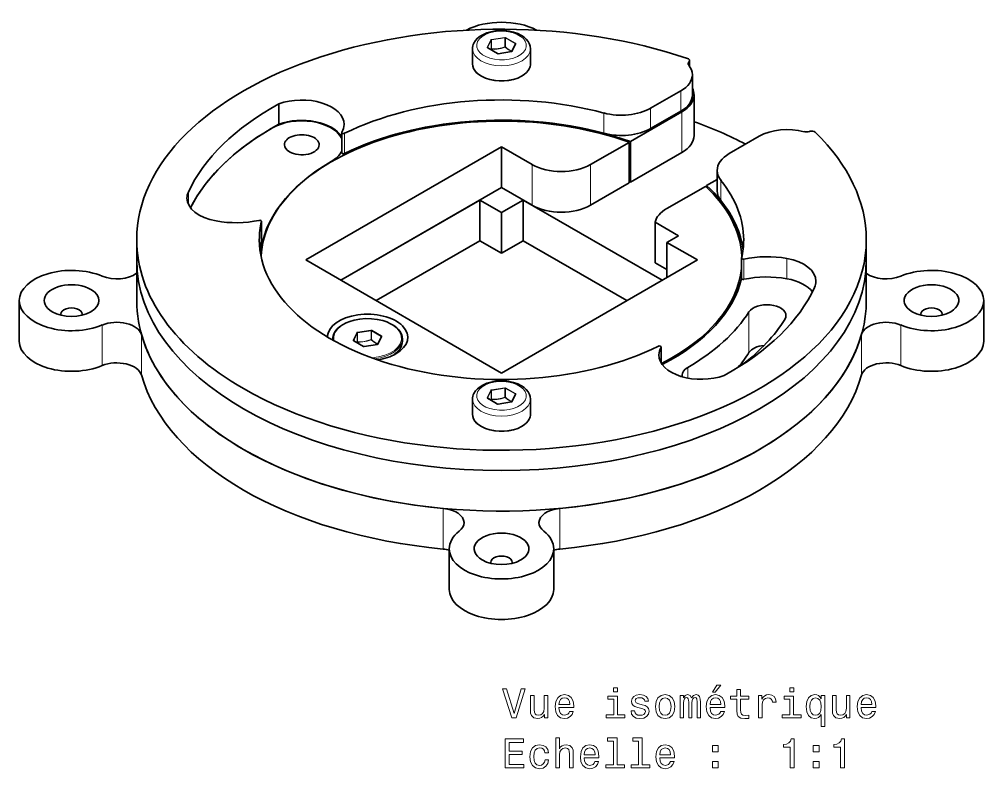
# Model space of a CAD drawing. Extents: x 303 to 980, y 15 to 674.
# Drawn here: x 706.4 to 822.7, y 584 to 674.5 of the extents above; entities that cross this region are included whole.
import ezdxf

# ---------------------------------------------------------------- set-up
doc = ezdxf.new("R2010")
doc.units = 0

msp = doc.modelspace()

# ---------------------------------------------------------------- linework, layer by layer
at = {"color": 7, "lineweight": 13, "ltscale": 0.025734}
for p, q in [((763.25, 671.98), (762.81, 671.05)), ((765.81, 670.59), (766.24, 671.52)), ((747.09, 636.66), (746.65, 635.73)), ((747.13, 636.61), (746.7, 635.68)), ((749.65, 635.26), (750.08, 636.2)), ((763.25, 629.71), (762.81, 628.78)), ((763.3, 629.67), (762.86, 628.73)), ((765.81, 628.32), (766.24, 629.25))]:
    msp.add_line(p, q, dxfattribs=at)
at = {"color": 7, "lineweight": 13, "ltscale": 0.025736}
msp.add_line((763.3, 671.94), (762.86, 671), dxfattribs=at)
at = {"color": 7, "lineweight": 13, "ltscale": 0.026366}
for p, q in [((763.3, 670.88), (763.3, 671.94)), ((763.33, 670.9), (763.33, 671.96)), ((764.95, 671.15), (764.95, 672.21)), ((765, 671.14), (765, 672.2)), ((747.17, 635.58), (747.17, 636.63)), ((748.79, 635.83), (748.79, 636.88)), ((748.84, 635.82), (748.84, 636.87)), ((763.3, 628.61), (763.3, 629.67)), ((765, 628.87), (765, 629.93))]:
    msp.add_line(p, q, dxfattribs=at)
at = {"color": 7, "lineweight": 13, "ltscale": 0.040912}
for p, q in [((764.94, 672.27), (763.32, 672.02)), ((764.95, 672.21), (763.33, 671.96)), ((764.12, 670.3), (765.74, 670.55)), ((747.96, 634.97), (749.58, 635.22)), ((764.94, 630.01), (763.32, 629.76)), ((764.95, 629.94), (763.33, 629.69)), ((764.12, 628.03), (765.74, 628.28))]:
    msp.add_line(p, q, dxfattribs=at)
at = {"color": 7, "lineweight": 13, "ltscale": 0.034178}
for p, q in [((766.18, 671.52), (765, 672.2)), ((766.22, 671.58), (765.03, 672.26)), ((762.84, 670.99), (764.02, 670.31)), ((750.05, 636.25), (748.87, 636.94)), ((766.18, 629.25), (765, 629.93)), ((766.22, 629.31), (765.03, 629.99)), ((762.84, 628.72), (764.02, 628.04))]:
    msp.add_line(p, q, dxfattribs=at)
at = {"color": 7, "lineweight": 35, "ltscale": 0.025734}
for p, q in [((765.76, 670.57), (766.2, 671.5)), ((749.6, 635.24), (750.04, 636.18)), ((765.76, 628.3), (766.2, 629.23))]:
    msp.add_line(p, q, dxfattribs=at)
at = {"color": 7, "lineweight": 13, "ltscale": 0.001213}
for p, q in [((766.18, 671.47), (766.18, 671.52)), ((766.18, 629.2), (766.18, 629.25))]:
    msp.add_line(p, q, dxfattribs=at)
at = {"color": 7, "lineweight": 35, "ltscale": 0.044907}
for p, q in [((761.03, 669.08), (761.03, 670.88)), ((768.03, 669.08), (768.03, 670.88)), ((761.03, 626.81), (761.03, 628.61)), ((768.03, 626.81), (768.03, 628.61))]:
    msp.add_line(p, q, dxfattribs=at)
at = {"color": 7, "lineweight": 35, "ltscale": 0.000189516}
for p, q in [((762.87, 671), (762.86, 671)), ((762.87, 628.73), (762.86, 628.73))]:
    msp.add_line(p, q, dxfattribs=at)
at = {"color": 7, "lineweight": 35, "ltscale": 0.034177}
msp.add_line((762.87, 671), (764.05, 670.31), dxfattribs=at)
at = {"color": 7, "lineweight": 13, "ltscale": 0.002935}
for p, q in [((763.3, 670.88), (763.26, 670.77)), ((747.13, 635.56), (747.1, 635.45)), ((763.3, 628.61), (763.26, 628.5))]:
    msp.add_line(p, q, dxfattribs=at)
at = {"color": 7, "lineweight": 13, "ltscale": 0.0026}
for p, q in [((763.33, 670.85), (763.29, 670.75)), ((763.33, 628.58), (763.29, 628.48))]:
    msp.add_line(p, q, dxfattribs=at)
at = {"color": 7, "lineweight": 35, "ltscale": 0.040912}
for p, q in [((764.11, 670.3), (765.73, 670.55)), ((747.95, 634.98), (749.57, 635.23)), ((764.11, 628.04), (765.73, 628.29))]:
    msp.add_line(p, q, dxfattribs=at)
at = {"color": 7, "lineweight": 13, "ltscale": 0.001324}
for p, q in [((764.95, 671.15), (764.97, 671.1)), ((748.79, 635.83), (748.81, 635.78))]:
    msp.add_line(p, q, dxfattribs=at)
at = {"color": 7, "lineweight": 13, "ltscale": 0.001085}
for p, q in [((765, 671.07), (764.97, 671.1)), ((748.84, 635.75), (748.81, 635.78)), ((765, 628.8), (764.97, 628.83))]:
    msp.add_line(p, q, dxfattribs=at)
at = {"color": 7, "lineweight": 13, "ltscale": 0.001073}
for p, q in [((765.03, 671.12), (765, 671.14)), ((748.87, 635.79), (748.84, 635.82)), ((765.03, 628.85), (765, 628.87))]:
    msp.add_line(p, q, dxfattribs=at)
at = {"color": 7, "lineweight": 13, "ltscale": 0.010741}
msp.add_line((787.14, 669.32), (787.14, 668.89), dxfattribs=at)
at = {"color": 7, "lineweight": 35, "ltscale": 0.017064}
msp.add_line((787.22, 669.47), (787.22, 668.78), dxfattribs=at)
at = {"color": 7, "lineweight": 35, "ltscale": 0.061237}
for p, q in [((787.55, 665.32), (787.55, 667.77)), ((745.27, 660.8), (745.27, 658.35)), ((790.54, 653.76), (790.54, 656.21)), ((720.53, 645.41), (720.53, 647.86))]:
    msp.add_line(p, q, dxfattribs=at)
at = {"color": 7, "lineweight": 35, "ltscale": 0.104426}
for p, q in [((786.14, 665.81), (782.52, 663.73)), ((795.62, 660.34), (792, 658.25))]:
    msp.add_line(p, q, dxfattribs=at)
at = {"color": 7, "lineweight": 13, "ltscale": 0.061237}
for p, q in [((786.14, 665.81), (786.14, 663.36)), ((776.88, 663.15), (776.88, 660.7)), ((798.96, 643.15), (798.96, 645.6))]:
    msp.add_line(p, q, dxfattribs=at)
at = {"color": 7, "lineweight": 35, "ltscale": 0.061238}
for p, q in [((737.68, 661.8), (737.68, 664.25)), ((735.57, 650.09), (735.57, 647.64)), ((808.53, 645.42), (808.53, 647.87)), ((793.49, 645.64), (793.49, 643.19))]:
    msp.add_line(p, q, dxfattribs=at)
at = {"color": 7, "lineweight": 35, "ltscale": 0.122475}
for p, q in [((787.75, 660.42), (787.75, 665.32)), ((779.93, 654.71), (779.93, 659.61)), ((780.07, 654.8), (780.07, 659.7)), ((764.53, 654.15), (764.53, 659.05)), ((761.91, 647.74), (761.91, 652.64)), ((767.15, 647.74), (767.15, 652.64)), ((764.53, 646.23), (764.53, 651.13)), ((783.05, 649.99), (783.05, 645.09)), ((720.53, 640.52), (720.53, 645.41)), ((808.53, 640.52), (808.53, 645.42)), ((706.37, 640.52), (706.37, 635.62)), ((822.69, 640.52), (822.69, 635.62)), ((758.23, 610.57), (758.23, 605.68)), ((770.83, 610.57), (770.83, 605.68))]:
    msp.add_line(p, q, dxfattribs=at)
at = {"color": 7, "lineweight": 35, "ltscale": 0.179331}
for p, q in [((780.07, 659.7), (786.28, 663.28)), ((786.28, 658.38), (780.07, 654.8))]:
    msp.add_line(p, q, dxfattribs=at)
at = {"color": 7, "lineweight": 13, "ltscale": 0.061238}
for p, q in [((782.52, 663.73), (782.52, 661.28)), ((745.6, 660.71), (745.6, 658.26)), ((791, 652.54), (791, 654.99)), ((735.57, 650.07), (735.57, 647.63)), ((793.76, 645.53), (793.76, 643.08))]:
    msp.add_line(p, q, dxfattribs=at)
at = {"color": 7, "lineweight": 35, "ltscale": 0.104427}
msp.add_line((786.14, 663.36), (782.52, 661.28), dxfattribs=at)
at = {"color": 7, "lineweight": 13, "ltscale": 0.122475}
for p, q in [((786.28, 658.38), (786.28, 663.28)), ((768.21, 652.03), (768.21, 656.93)), ((775.28, 652.03), (775.28, 656.93)), ((794.38, 634.24), (794.38, 639.14)), ((716.37, 632.67), (716.37, 637.57)), ((812.69, 637.57), (812.69, 632.67)), ((721.1, 631.55), (721.1, 636.45)), ((807.96, 636.45), (807.96, 631.55)), ((757.49, 610.54), (757.49, 615.44)), ((771.57, 610.54), (771.57, 615.44))]:
    msp.add_line(p, q, dxfattribs=at)
at = {"color": 7, "lineweight": 13, "ltscale": 0.001698}
msp.add_line((737.78, 661.77), (737.78, 661.83), dxfattribs=at)
at = {"color": 7, "lineweight": 13, "ltscale": 0.001675}
msp.add_line((737.88, 661.8), (737.88, 661.87), dxfattribs=at)
at = {"color": 7, "lineweight": 35, "ltscale": 0.134219}
for p, q in [((775.28, 656.93), (779.93, 659.61)), ((779.93, 654.71), (775.28, 652.03)), ((784.47, 651.62), (789.12, 654.3))]:
    msp.add_line(p, q, dxfattribs=at)
at = {"color": 7, "lineweight": 35}
for p, q in [((740.91, 645.42), (764.53, 659.05)), ((745.15, 642.97), (764.53, 654.15)), ((740.91, 645.42), (764.53, 631.78)), ((788.15, 645.42), (764.53, 631.78))]:
    msp.add_line(p, q, dxfattribs=at)
at = {"color": 7, "lineweight": 13, "ltscale": 0.00369}
msp.add_line((746.4, 658.64), (746.4, 658.49), dxfattribs=at)
at = {"color": 7, "lineweight": 35, "ltscale": 0.106144}
for p, q in [((768.21, 656.93), (764.53, 659.05)), ((768.21, 652.03), (764.53, 654.15))]:
    msp.add_line(p, q, dxfattribs=at)
at = {"color": 7, "lineweight": 13, "ltscale": 0.001021}
msp.add_line((743.98, 657.24), (743.98, 657.28), dxfattribs=at)
at = {"color": 7, "lineweight": 35, "ltscale": 0.005067}
msp.add_line((745.44, 658.03), (745.44, 658.23), dxfattribs=at)
at = {"color": 7, "lineweight": 35, "ltscale": 0.003809}
msp.add_line((745.59, 658.26), (745.59, 658.1), dxfattribs=at)
at = {"color": 7, "lineweight": 35, "ltscale": 0.036712}
msp.add_line((789.26, 654.39), (790.54, 655.12), dxfattribs=at)
at = {"color": 7, "lineweight": 35, "ltscale": 0.005473}
msp.add_line((789.26, 654.17), (789.26, 654.39), dxfattribs=at)
at = {"color": 7, "lineweight": 13, "ltscale": 0.036832}
msp.add_line((726.76, 652.15), (726.76, 653.62), dxfattribs=at)
at = {"color": 7, "lineweight": 35, "ltscale": 0.483775}
for p, q in [((745.15, 642.97), (761.91, 652.64)), ((783.9, 642.97), (767.15, 652.64))]:
    msp.add_line(p, q, dxfattribs=at)
at = {"color": 7, "lineweight": 35, "ltscale": 0.075525}
for p, q in [((764.53, 651.13), (761.91, 652.64)), ((764.53, 651.13), (767.15, 652.64)), ((764.53, 646.23), (761.91, 647.74)), ((764.53, 646.23), (767.15, 647.74))]:
    msp.add_line(p, q, dxfattribs=at)
at = {"color": 7, "lineweight": 35, "ltscale": 0.08165}
msp.add_line((785.88, 648.35), (783.05, 649.99), dxfattribs=at)
at = {"color": 7, "lineweight": 35, "ltscale": 0.040824}
msp.add_line((785.88, 648.35), (784.47, 647.54), dxfattribs=at)
at = {"color": 7, "lineweight": 35, "ltscale": 0.3613}
for p, q in [((749.4, 640.52), (761.91, 647.74)), ((779.66, 640.52), (767.15, 647.74))]:
    msp.add_line(p, q, dxfattribs=at)
at = {"color": 7, "lineweight": 35, "ltscale": 0.106145}
for p, q in [((784.47, 647.54), (784.47, 643.29)), ((788.15, 645.42), (784.47, 647.54))]:
    msp.add_line(p, q, dxfattribs=at)
at = {"color": 7, "lineweight": 35, "ltscale": 0.040825}
msp.add_line((784.47, 644.27), (783.05, 645.09), dxfattribs=at)
at = {"color": 7, "lineweight": 13, "ltscale": 0.026364}
for p, q in [((747.13, 635.56), (747.13, 636.61)), ((763.33, 628.63), (763.33, 629.69)), ((764.95, 628.88), (764.95, 629.94))]:
    msp.add_line(p, q, dxfattribs=at)
at = {"color": 7, "lineweight": 13, "ltscale": 0.040914}
for p, q in [((748.77, 636.95), (747.16, 636.7)), ((748.79, 636.88), (747.17, 636.63))]:
    msp.add_line(p, q, dxfattribs=at)
at = {"color": 7, "lineweight": 13, "ltscale": 0.034176}
for p, q in [((750.02, 636.19), (748.84, 636.87)), ((746.68, 635.67), (747.86, 634.99))]:
    msp.add_line(p, q, dxfattribs=at)
at = {"color": 7, "lineweight": 35, "ltscale": 0.002727}
msp.add_line((744.17, 635.77), (744.17, 635.88), dxfattribs=at)
at = {"color": 7, "lineweight": 35, "ltscale": 0.000191654}
msp.add_line((746.7, 635.67), (746.7, 635.68), dxfattribs=at)
at = {"color": 7, "lineweight": 35, "ltscale": 0.034176}
for p, q in [((746.7, 635.67), (747.89, 634.99)), ((762.87, 628.73), (764.05, 628.04))]:
    msp.add_line(p, q, dxfattribs=at)
at = {"color": 7, "lineweight": 13, "ltscale": 0.002601}
msp.add_line((747.17, 635.52), (747.13, 635.43), dxfattribs=at)
at = {"color": 7, "lineweight": 13, "ltscale": 0.001215}
msp.add_line((750.02, 636.14), (750.02, 636.19), dxfattribs=at)
at = {"color": 7, "lineweight": 35, "ltscale": 0.00732}
msp.add_line((752.57, 635.59), (752.57, 635.88), dxfattribs=at)
at = {"color": 7, "lineweight": 13, "ltscale": 0.04682}
msp.add_line((783.78, 634.89), (783.78, 633.02), dxfattribs=at)
at = {"color": 7, "lineweight": 35, "ltscale": 0.048184}
msp.add_line((783.79, 634.93), (783.79, 633), dxfattribs=at)
at = {"color": 7, "lineweight": 13, "ltscale": 0.032007}
msp.add_line((786.99, 631.17), (786.99, 632.45), dxfattribs=at)
at = {"color": 7, "lineweight": 13, "ltscale": 0.001325}
msp.add_line((764.95, 628.88), (764.97, 628.83), dxfattribs=at)
at = {"color": 7, "lineweight": 35}
for points in [[(768.03, 670.88), (767.99, 671.2), (767.92, 671.45), (767.75, 671.77), (767.51, 672.06), (767.25, 672.3), (766.93, 672.52), (766.48, 672.74), (765.99, 672.91), (765.46, 673.03), (764.91, 673.1), (764.34, 673.11), (763.79, 673.06), (763.25, 672.96), (762.74, 672.81), (762.28, 672.6), (761.94, 672.4), (761.65, 672.16), (761.39, 671.89), (761.2, 671.59)], [(761.03, 669.08), (761.06, 668.82), (761.15, 668.53), (761.31, 668.26), (761.53, 668.01), (761.81, 667.78), (762.13, 667.58), (762.59, 667.36), (763.11, 667.19), (763.67, 667.08), (764.25, 667.02), (764.84, 667.03), (765.42, 667.09), (765.98, 667.2), (766.49, 667.37), (766.95, 667.59), (767.27, 667.8), (767.54, 668.03), (767.76, 668.28), (767.88, 668.48)], [(752.57, 635.88), (752.53, 636.19), (752.45, 636.45), (752.33, 636.7), (752.14, 636.97), (751.89, 637.23), (751.55, 637.5), (751.14, 637.73), (750.69, 637.94), (750.2, 638.1), (749.54, 638.25), (748.84, 638.33), (748.13, 638.34), (747.43, 638.29), (746.76, 638.16), (746.25, 638.01), (745.78, 637.83), (745.35, 637.6), (744.98, 637.35), (744.67, 637.06), (744.44, 636.75), (744.34, 636.59)], [(752.39, 634.88), (752.21, 634.59), (751.94, 634.28), (751.59, 634), (751.54, 633.97)], [(768.03, 628.61), (767.99, 628.93), (767.92, 629.18), (767.75, 629.5), (767.51, 629.79), (767.25, 630.03), (766.93, 630.25), (766.48, 630.47), (765.99, 630.64), (765.46, 630.76), (764.91, 630.83), (764.34, 630.84), (763.79, 630.79), (763.25, 630.69), (762.74, 630.54), (762.28, 630.33), (761.94, 630.13), (761.65, 629.89), (761.39, 629.62), (761.2, 629.32)], [(761.03, 626.81), (761.06, 626.55), (761.15, 626.26), (761.31, 625.99), (761.53, 625.74), (761.81, 625.51), (762.13, 625.31), (762.59, 625.09), (763.11, 624.92), (763.67, 624.81), (764.25, 624.75), (764.84, 624.76), (765.42, 624.82), (765.98, 624.93), (766.49, 625.1), (766.95, 625.32), (767.27, 625.53), (767.54, 625.76), (767.76, 626.01), (767.88, 626.21)]]:
    msp.add_lwpolyline(points, dxfattribs=at)
at = {"color": 7, "lineweight": 13}
for points in [[(764.95, 671.15), (764.56, 671.02), (764.14, 670.92), (763.72, 670.89), (763.33, 670.9)], [(764.97, 671.1), (764.47, 670.94), (763.99, 670.85), (763.66, 670.83), (763.33, 670.85)], [(765, 671.07), (765.38, 670.77), (765.75, 670.56)], [(765.03, 671.12), (765.19, 670.98), (765.52, 670.74), (765.78, 670.6)], [(748.79, 635.83), (748.4, 635.69), (747.98, 635.6), (747.56, 635.56), (747.17, 635.58)], [(748.81, 635.78), (748.31, 635.61), (747.82, 635.53), (747.5, 635.51), (747.17, 635.52)], [(748.84, 635.75), (749.22, 635.45), (749.59, 635.23)], [(748.87, 635.79), (749.03, 635.65), (749.36, 635.41), (749.62, 635.27)], [(764.95, 628.88), (764.56, 628.75), (764.14, 628.65), (763.72, 628.62), (763.33, 628.63)], [(764.97, 628.83), (764.47, 628.67), (763.99, 628.58), (763.66, 628.56), (763.33, 628.58)], [(765, 628.8), (765.38, 628.5), (765.75, 628.29)], [(765.03, 628.85), (765.19, 628.71), (765.52, 628.47), (765.78, 628.33)]]:
    msp.add_lwpolyline(points, dxfattribs=at)
for points in [[(766.92, 593.69), (766.05, 590.71), (765.14, 593.69), (764.66, 593.69), (765.79, 590.18), (766.3, 590.18), (767.4, 593.69)], [(778.52, 593.8), (778.05, 593.8), (778.05, 593.3), (778.52, 593.3)], [(789.99, 593.26), (790.28, 593.26), (790.99, 594.12), (790.49, 594.12)], [(792.92, 592.42), (792.92, 591.06), (792.95, 590.63), (793.09, 590.32), (793.38, 590.15), (793.86, 590.09), (794.38, 590.11), (794.38, 590.49), (794, 590.46), (793.65, 590.5), (793.46, 590.63), (793.38, 590.84), (793.37, 591.14), (793.37, 592.42), (794.38, 592.42), (794.38, 592.8), (793.37, 592.8), (793.37, 593.59), (792.92, 593.59), (792.92, 592.8), (792.16, 592.8), (792.16, 592.42)], [(799.77, 593.8), (799.3, 593.8), (799.3, 593.3), (799.77, 593.3)], [(770.13, 592.89), (769.68, 592.89), (769.68, 591.33), (769.63, 590.96), (769.49, 590.7), (769.26, 590.54), (768.96, 590.49), (768.72, 590.53), (768.57, 590.65), (768.49, 590.86), (768.47, 591.15), (768.47, 592.89), (768.02, 592.89), (768.02, 591.11), (768.04, 590.75), (768.13, 590.45), (768.43, 590.18), (768.9, 590.09), (769.15, 590.12), (769.37, 590.21), (769.55, 590.37), (769.7, 590.6), (769.7, 590.18), (770.13, 590.18)], [(771.46, 591.41), (773.24, 591.41), (773.24, 591.61), (773.16, 592.19), (772.94, 592.63), (772.59, 592.89), (772.12, 592.99), (771.66, 592.88), (771.31, 592.6), (771.08, 592.14), (771, 591.54), (771.07, 590.92), (771.3, 590.46), (771.65, 590.18), (772.1, 590.09), (772.5, 590.15), (772.82, 590.32), (773.06, 590.6), (773.19, 590.96), (772.75, 590.96), (772.66, 590.76), (772.53, 590.61), (772.16, 590.48), (771.87, 590.54), (771.65, 590.72), (771.51, 591), (771.46, 591.39)], [(771.46, 591.78), (771.52, 592.13), (771.65, 592.39), (771.86, 592.54), (772.13, 592.6), (772.4, 592.54), (772.61, 592.39), (772.73, 592.13), (772.78, 591.78)], [(778.5, 590.55), (778.5, 592.8), (777.36, 592.8), (777.36, 592.42), (778.06, 592.42), (778.06, 590.55), (777.15, 590.55), (777.15, 590.18), (779.42, 590.18), (779.42, 590.55)], [(781.51, 591.76), (781.08, 591.86), (780.76, 591.98), (780.66, 592.21), (780.69, 592.38), (780.79, 592.5), (780.96, 592.58), (781.21, 592.61), (781.45, 592.58), (781.64, 592.49), (781.76, 592.35), (781.81, 592.17), (782.24, 592.17), (782.24, 592.18), (782.16, 592.51), (781.96, 592.76), (781.64, 592.92), (781.21, 592.99), (780.78, 592.92), (780.47, 592.76), (780.27, 592.51), (780.21, 592.2), (780.26, 591.9), (780.4, 591.68), (780.63, 591.53), (780.97, 591.43), (781.46, 591.31), (781.77, 591.18), (781.85, 591.08), (781.88, 590.93), (781.83, 590.74), (781.71, 590.6), (781.51, 590.51), (781.25, 590.48), (780.97, 590.51), (780.77, 590.62), (780.64, 590.79), (780.58, 591.02), (780.15, 591.02), (780.22, 590.62), (780.43, 590.33), (780.76, 590.15), (781.21, 590.09), (781.69, 590.15), (782.03, 590.33), (782.25, 590.61), (782.32, 590.98), (782.27, 591.3), (782.11, 591.51), (781.85, 591.65)], [(783.09, 591.53), (783.17, 590.92), (783.4, 590.46), (783.77, 590.18), (784.26, 590.09), (784.75, 590.18), (785.12, 590.46), (785.35, 590.91), (785.44, 591.53), (785.35, 592.15), (785.12, 592.61), (784.75, 592.88), (784.26, 592.99), (783.77, 592.88), (783.4, 592.6), (783.17, 592.15)], [(783.54, 591.54), (783.59, 591.99), (783.73, 592.32), (783.96, 592.52), (784.26, 592.59), (784.57, 592.52), (784.79, 592.32), (784.93, 591.99), (784.98, 591.54), (784.93, 591.08), (784.79, 590.75), (784.57, 590.54), (784.26, 590.48), (783.96, 590.54), (783.73, 590.75), (783.59, 591.08)], [(786.08, 590.18), (786.49, 590.18), (786.49, 591.99), (786.51, 592.26), (786.59, 592.46), (786.7, 592.58), (786.86, 592.62), (786.98, 592.58), (787.06, 592.48), (787.1, 592.31), (787.11, 592.08), (787.11, 590.18), (787.5, 590.18), (787.5, 591.99), (787.52, 592.26), (787.6, 592.46), (787.72, 592.58), (787.87, 592.62), (787.99, 592.58), (788.07, 592.48), (788.12, 592.08), (788.12, 590.18), (788.53, 590.18), (788.53, 592.05), (788.5, 592.44), (788.42, 592.74), (788.26, 592.92), (788, 592.99), (787.69, 592.88), (787.46, 592.59), (787.27, 592.88), (786.96, 592.99), (786.67, 592.88), (786.47, 592.6), (786.47, 592.89), (786.08, 592.89)], [(789.68, 591.41), (791.45, 591.41), (791.46, 591.61), (791.38, 592.19), (791.16, 592.63), (790.8, 592.89), (790.34, 592.99), (789.88, 592.88), (789.52, 592.6), (789.3, 592.14), (789.22, 591.54), (789.29, 590.92), (789.52, 590.46), (789.87, 590.18), (790.32, 590.09), (790.71, 590.15), (791.04, 590.32), (791.27, 590.6), (791.41, 590.96), (790.97, 590.96), (790.88, 590.76), (790.75, 590.61), (790.38, 590.48), (790.09, 590.54), (789.87, 590.72), (789.73, 591), (789.68, 591.39)], [(789.68, 591.78), (789.73, 592.13), (789.87, 592.39), (790.08, 592.54), (790.35, 592.6), (790.62, 592.54), (790.82, 592.39), (790.95, 592.13), (791, 591.78)], [(795.53, 590.18), (795.97, 590.18), (795.97, 591.73), (796.02, 592.1), (796.15, 592.37), (796.38, 592.53), (796.67, 592.59), (796.9, 592.55), (797.06, 592.45), (797.16, 592.28), (797.2, 592.05), (797.65, 592.05), (797.59, 592.46), (797.42, 592.75), (797.14, 592.92), (796.77, 592.99), (796.51, 592.95), (796.29, 592.84), (796.09, 592.67), (795.93, 592.44), (795.93, 592.89), (795.53, 592.89)], [(799.76, 590.55), (799.76, 592.8), (798.62, 592.8), (798.62, 592.42), (799.31, 592.42), (799.31, 590.55), (798.4, 590.55), (798.4, 590.18), (800.67, 590.18), (800.67, 590.55)], [(803.1, 592.47), (802.94, 592.7), (802.77, 592.86), (802.56, 592.95), (802.32, 592.99), (801.89, 592.88), (801.56, 592.6), (801.34, 592.15), (801.27, 591.54), (801.34, 590.92), (801.56, 590.47), (801.89, 590.18), (802.32, 590.09), (802.56, 590.12), (802.76, 590.2), (802.94, 590.36), (803.1, 590.6), (803.1, 589.13), (803.54, 589.13), (803.54, 592.89), (803.1, 592.89)], [(801.72, 591.54), (801.77, 591.99), (801.91, 592.31), (802.12, 592.52), (802.4, 592.59), (802.69, 592.52), (802.91, 592.32), (803.04, 591.99), (803.09, 591.54), (803.04, 591.08), (802.91, 590.75), (802.69, 590.55), (802.4, 590.48), (802.12, 590.55), (801.91, 590.75), (801.77, 591.08)], [(806.56, 592.89), (806.12, 592.89), (806.12, 591.33), (806.06, 590.96), (805.92, 590.7), (805.69, 590.54), (805.39, 590.49), (805.16, 590.53), (805.01, 590.65), (804.92, 590.86), (804.9, 591.15), (804.9, 592.89), (804.46, 592.89), (804.46, 591.11), (804.47, 590.75), (804.57, 590.45), (804.86, 590.18), (805.33, 590.09), (805.58, 590.12), (805.8, 590.21), (805.98, 590.37), (806.14, 590.6), (806.14, 590.18), (806.56, 590.18)], [(807.9, 591.41), (809.67, 591.41), (809.68, 591.61), (809.6, 592.19), (809.37, 592.63), (809.02, 592.89), (808.55, 592.99), (808.09, 592.88), (807.74, 592.6), (807.51, 592.14), (807.43, 591.54), (807.51, 590.92), (807.73, 590.46), (808.08, 590.18), (808.54, 590.09), (808.93, 590.15), (809.25, 590.32), (809.49, 590.6), (809.63, 590.96), (809.19, 590.96), (809.1, 590.76), (808.96, 590.61), (808.59, 590.48), (808.3, 590.54), (808.09, 590.72), (807.95, 591), (807.9, 591.39)], [(807.9, 591.78), (807.95, 592.13), (808.09, 592.39), (808.29, 592.54), (808.57, 592.6), (808.83, 592.54), (809.04, 592.39), (809.17, 592.13), (809.21, 591.78)], [(764.99, 584.13), (767.21, 584.13), (767.21, 584.56), (765.45, 584.56), (765.45, 585.74), (767.02, 585.74), (767.02, 586.16), (765.45, 586.16), (765.45, 587.21), (767.17, 587.21), (767.17, 587.63), (764.99, 587.63)], [(771.07, 584.13), (771.52, 584.13), (771.52, 585.7), (771.56, 586.06), (771.71, 586.32), (771.94, 586.48), (772.24, 586.54), (772.48, 586.49), (772.63, 586.35), (772.71, 586.13), (772.73, 585.82), (772.73, 584.13), (773.18, 584.13), (773.18, 585.91), (773.16, 586.27), (773.07, 586.57), (772.77, 586.84), (772.31, 586.94), (772.05, 586.9), (771.84, 586.81), (771.65, 586.66), (771.52, 586.45), (771.52, 587.76), (771.07, 587.76)], [(778.03, 587.38), (778.03, 584.51), (777.12, 584.51), (777.12, 584.13), (779.38, 584.13), (779.38, 584.51), (778.47, 584.51), (778.47, 587.76), (777.33, 587.76), (777.33, 587.38)], [(781.07, 587.38), (781.07, 584.51), (780.15, 584.51), (780.15, 584.13), (782.42, 584.13), (782.42, 584.51), (781.51, 584.51), (781.51, 587.76), (780.37, 587.76), (780.37, 587.38)], [(799.35, 584.13), (799.81, 584.13), (799.81, 587.66), (799.47, 587.66), (799.38, 587.35), (799.2, 587.15), (798.92, 587.02), (798.54, 586.98), (798.54, 586.63), (799.35, 586.63)], [(805.42, 584.13), (805.88, 584.13), (805.88, 587.66), (805.54, 587.66), (805.45, 587.35), (805.27, 587.15), (804.99, 587.02), (804.61, 586.98), (804.61, 586.63), (805.42, 586.63)], [(769.76, 585.95), (770.2, 585.95), (770.11, 586.35), (769.89, 586.67), (769.56, 586.86), (769.12, 586.94), (768.63, 586.84), (768.27, 586.56), (768.03, 586.1), (767.95, 585.48), (768.03, 584.87), (768.26, 584.42), (768.61, 584.13), (769.1, 584.04), (769.54, 584.11), (769.87, 584.33), (770.11, 584.66), (770.21, 585.1), (769.78, 585.1), (769.71, 584.82), (769.57, 584.61), (769.37, 584.48), (769.12, 584.44), (768.81, 584.5), (768.59, 584.7), (768.45, 585.03), (768.41, 585.5), (768.45, 585.95), (768.59, 586.28), (768.82, 586.48), (769.12, 586.55), (769.38, 586.5), (769.58, 586.39), (769.71, 586.2)], [(774.5, 585.36), (776.27, 585.36), (776.28, 585.57), (776.2, 586.15), (775.98, 586.58), (775.62, 586.84), (775.15, 586.94), (774.7, 586.84), (774.34, 586.56), (774.12, 586.1), (774.04, 585.49), (774.11, 584.87), (774.34, 584.42), (774.69, 584.13), (775.14, 584.04), (775.53, 584.1), (775.86, 584.28), (776.09, 584.55), (776.23, 584.91), (775.79, 584.91), (775.7, 584.71), (775.57, 584.56), (775.2, 584.44), (774.91, 584.49), (774.69, 584.67), (774.55, 584.96), (774.5, 585.35)], [(774.5, 585.73), (774.55, 586.08), (774.69, 586.34), (774.9, 586.49), (775.17, 586.55), (775.44, 586.49), (775.64, 586.34), (775.77, 586.08), (775.82, 585.73)], [(783.61, 585.36), (785.38, 585.36), (785.39, 585.57), (785.31, 586.15), (785.09, 586.58), (784.73, 586.84), (784.26, 586.94), (783.8, 586.84), (783.45, 586.56), (783.22, 586.1), (783.14, 585.49), (783.22, 584.87), (783.45, 584.42), (783.79, 584.13), (784.25, 584.04), (784.64, 584.1), (784.96, 584.28), (785.2, 584.55), (785.34, 584.91), (784.9, 584.91), (784.81, 584.71), (784.68, 584.56), (784.3, 584.44), (784.02, 584.49), (783.8, 584.67), (783.66, 584.96), (783.61, 585.35)], [(783.61, 585.73), (783.66, 586.08), (783.8, 586.34), (784.01, 586.49), (784.28, 586.55), (784.55, 586.49), (784.75, 586.34), (784.88, 586.08), (784.92, 585.73)], [(789.99, 586.09), (790.68, 586.09), (790.68, 586.84), (789.99, 586.84)], [(802.13, 586.09), (802.83, 586.09), (802.83, 586.84), (802.13, 586.84)], [(789.99, 584.13), (790.68, 584.13), (790.68, 584.89), (789.99, 584.89)], [(802.13, 584.13), (802.83, 584.13), (802.83, 584.89), (802.13, 584.89)]]:
    msp.add_lwpolyline(points, close=True, dxfattribs=at)
at = {"color": 7, "lineweight": 35}
for centre, radius, start, end in [((762.6, 670.87), 1.57, 152.575, 179.6882), ((764.1, 670.41), 0.106, 244.7011, 280.1215), ((765.73, 670.62), 0.0644, 275.0056, 307.6149), ((766.72, 669.09), 1.31, 332.4091, 359.5703), ((745.73, 635.87), 1.56, 152.4009, 179.5643), ((749.56, 635.3), 0.0644, 275.0056, 307.6149), ((751.01, 635.6), 1.56, 332.3907, 359.5807), ((747.93, 635.09), 0.106, 244.7011, 280.1215), ((762.6, 628.6), 1.57, 152.575, 179.6882), ((765.73, 628.35), 0.0644, 275.0056, 307.6149), ((764.1, 628.14), 0.106, 244.7011, 280.1215), ((766.72, 626.82), 1.31, 332.4091, 359.5703)]:
    msp.add_arc(centre, radius, start, end, dxfattribs=at)
at = {"color": 7, "lineweight": 13}
for centre in [(763.34, 670.89), (747.18, 635.57), (763.34, 628.63)]:
    msp.add_arc(centre, 0.0484, 196.6983, 251.7895, dxfattribs=at)
at = {"color": 7, "lineweight": 35}
for centre, major_axis, start_param, end_param in [((764.53, 647.86), (44, 0), 1.035512, 3.14163), ((764.53, 670.46), (6.3, 0), 0.833288, 2.308305), ((786.72, 669.47), (0.5, 0), 0, 1.035512), ((787.74, 669.1), (0.7, 0), 2.592515, 3.141593), ((787.74, 669.1), (0.7, 0), 3.141593, 3.574312), ((782.75, 667.77), (4.8, 0), 0, 0.432719), ((786.72, 669.47), (0.5, 0), 5.734108, 6.283185), ((782.75, 667.77), (4.8, 0), 5.497787, 6.283186), ((764.53, 647.86), (29.21, 0), 1.134418, 2.275828), ((782.75, 665.32), (5, 0), 6.283185, 6.566983), ((764.53, 647.86), (39.06, 0), 2.328643, 2.883566), ((740.44, 661.77), (5.1, 0), 6.283185, 8.426778), ((782.75, 665.32), (4.8, 0), 5.497787, 6.283186), ((782.75, 665.32), (5, 0), 5.497787, 6.283185), ((764.53, 645.42), (29.21, 0), 1.134418, 2.275828), ((764.53, 645.42), (29.21, 0), 1.009781, 2.240349), ((778.99, 665.77), (5, 0), 4.27601, 5.497787), ((764.53, 645.42), (29.01, 0), 1.011355, 3.115777), ((740.44, 659.32), (5, 0), 0.265473, 2.356194), ((740.44, 659.32), (5.1, 0), 0.329988, 2.143592), ((764.53, 640.52), (44, 0), 0.837695, 1.014893), ((764.53, 645.42), (39.06, 0), 2.328643, 2.858484), ((764.53, 645.42), (39.06, 0), 2.356194, 2.858484), ((745.47, 660.8), (0.2, 0), 2.817952, 3.142886), ((745.47, 660.8), (0.2, 0), 3.142886, 5.41742), ((740.44, 661.77), (5.1, 0), 5.959545, 6.283185), ((778.99, 663.32), (5, 0), 4.27601, 5.497787), ((799.01, 658.38), (4.8, 0), 1.138077, 2.356194), ((801.32, 661.27), (0.7, 0), 4.27967, 5.261467), ((801.94, 660.68), (0.5, 0), 0.535284, 2.119874), ((764.53, 647.86), (44, 0), 0.000034, 0.535284), ((740.44, 659.32), (2.1, 0), 6.283185, 9.424778), ((782.75, 660.42), (5, 0), 5.497787, 6.283185), ((740.44, 659.32), (2.1, 0), 3.141593, 3.926991), ((740.44, 659.32), (2.1, 0), 3.926991, 6.283185), ((740.44, 659.32), (5, 0), 5.497787, 6.017712), ((764.53, 645.42), (29.06, 0), 2.356194, 3.10404), ((745.47, 658.35), (0.2, 0), 3.142886, 5.41742), ((795.54, 656.21), (5, 0), 2.356194, 3.141593), ((771.74, 658.97), (5, 0), 3.926991, 5.497787), ((795.54, 656.21), (5, 0), 3.141593, 3.577971), ((764.53, 647.86), (29.21, 0), 6.283092, 6.719564), ((764.53, 640.52), (29.21, 0), 1.009781, 1.015636), ((764.53, 645.42), (29.01, 0), 0.025817, 0.559442), ((764.53, 645.42), (29.21, 0), 0.07268, 0.561015), ((795.54, 653.76), (5, 0), 3.141593, 3.577971), ((731.59, 652.88), (5, 0), 2.883566, 3.14167), ((731.59, 652.88), (5, 0), 3.14167, 4.408843), ((771.74, 654.07), (5, 0), 3.926991, 5.497787), ((788, 649.58), (5, 0), 2.356194, 2.999696), ((764.53, 645.42), (29.21, 0), 0.07268, 0.436379), ((732.52, 654.59), (8.1, 0), 4.408843, 5.062822), ((735.37, 650.09), (0.2, 0), 6.283168, 8.204415), ((764.53, 647.86), (29.21, 0), 3.010162, 3.141546), ((735.37, 650.09), (0.2, 0), 6.151755, 6.283168), ((764.53, 647.86), (44, 0), 3.14163, 3.926991), ((764.53, 647.86), (44, 0), 3.926991, 6.283219), ((764.53, 647.86), (29.21, 0), 3.141546, 5.41742), ((764.53, 645.42), (29.21, 0), 3.010162, 3.068913), ((735.37, 647.64), (0.2, 0), 6.151755, 6.283168), ((764.53, 647.86), (29.21, 0), 6.151755, 6.283092), ((793.69, 645.64), (0.2, 0), 3.010162, 3.141575), ((793.69, 645.64), (0.2, 0), 3.141575, 5.062822), ((796.54, 641.14), (8.1, 0), 1.26725, 1.92123), ((797.46, 642.85), (5, 0), 0.000077, 1.26725), ((764.53, 645.42), (44, 0), 3.141632, 6.283219), ((764.53, 645.42), (44, 0), 3.14163, 6.283186), ((712.67, 640.52), (6.3, 0), 0.942442, 3.141593), ((718.13, 644.86), (3, 0), 4.084035, 5.636306), ((764.53, 645.42), (29.01, 0), 5.44092, 6.222381), ((796.54, 638.69), (8.1, 0), 1.26725, 1.92123), ((810.92, 644.86), (3, 0), 3.788472, 5.340743), ((816.39, 640.52), (6.3, 0), 6.283185, 8.482336), ((712.67, 640.52), (3.3, 0), 0.785398, 3.926991), ((764.53, 645.42), (29.21, 0), 5.438453, 6.151305), ((764.53, 647.86), (39.06, 0), 5.470235, 6.025159), ((793.69, 643.19), (0.2, 0), 3.141575, 5.062822), ((797.46, 640.4), (5, 0), 0.41647, 1.26725), ((797.46, 642.85), (5, 0), 6.025159, 6.283263), ((816.39, 640.52), (3.3, 0), 5.497787, 10.210176), ((712.67, 640.52), (3.3, 0), 5.497787, 7.068583), ((712.67, 640.52), (6.3, 0), 3.141593, 5.340743), ((764.53, 640.52), (44, 0), 3.141632, 3.926991), ((764.53, 640.52), (44, 0), 3.926991, 6.283184), ((796.54, 638.69), (2.3, 0), 6.283064, 9.075712), ((816.39, 640.52), (6.3, 0), 4.084035, 6.283185), ((712.67, 640.52), (3.3, 0), 3.926991, 5.497787), ((712.67, 638.88), (1.3, 0), 0, 3.141593), ((712.67, 638.88), (1.3, 0), 3.141593, 3.304915), ((712.67, 638.88), (1.3, 0), 6.119864, 6.283185), ((748.37, 636.08), (4.85, 0), 5.497787, 9.402454), ((764.53, 645.42), (31.76, 0), 5.497787, 5.934119), ((796.54, 638.69), (2.3, 0), 5.934119, 6.283064), ((816.39, 640.52), (3.3, 0), 3.926991, 5.497787), ((816.39, 638.88), (1.3, 0), 0, 3.141593), ((816.39, 638.88), (1.3, 0), 3.141593, 3.304915), ((816.39, 638.88), (1.3, 0), 6.119864, 6.283185), ((718.13, 636.17), (3, 0), 0.16077, 2.19915), ((764.53, 645.42), (36.36, 0), 5.637578, 5.934119), ((810.92, 636.17), (3, 0), 0.942442, 2.980823), ((764.53, 640.52), (44, 0), 3.302362, 4.551619), ((764.53, 640.52), (44, 0), 4.873159, 6.122416), ((712.67, 635.62), (-6.3, 0), 6.283185, 8.482336), ((816.39, 635.62), (-6.3, 0), 0.942442, 3.141593), ((748.37, 636.08), (4.85, 0), 4.965732, 5.497787), ((783.59, 634.93), (0.2, 0), 0.001293, 2.275828), ((788.61, 633.96), (5.1, 0), 2.817952, 3.141593), ((788.61, 633.96), (5.1, 0), 3.141593, 5.285185), ((783.59, 634.93), (0.2, 0), 5.959545, 6.284479), ((764.53, 640.52), (-31.76, 0), 2.687006, 2.792527), ((796.54, 633.79), (-2.3, 0), 4.8581, 5.934119), ((718.13, 631.27), (3, 0), 0.16077, 2.19915), ((810.92, 631.27), (3, 0), 0.942442, 2.980823), ((788.61, 631.51), (2.3, 0), 2.356194, 3.141593), ((764.53, 635.62), (44, 0), 3.302362, 4.551619), ((764.53, 635.62), (44, 0), 4.873159, 6.122416), ((788.61, 631.51), (2.3, 0), 3.141593, 3.28142), ((757.01, 613.73), (3, 0), 0.000047, 1.410027), ((772.05, 613.73), (3, 0), 1.731566, 3.141546), ((757.01, 613.73), (3, 0), 5.654831, 6.283232), ((772.05, 613.73), (3, 0), 3.141546, 3.769947), ((764.53, 610.57), (6.3, 0), 2.513239, 3.141592), ((764.53, 610.57), (3.3, 0), 5.497787, 10.210176), ((764.53, 610.57), (6.3, 0), 0, 0.628354), ((757.01, 608.83), (3, 0), 1.15047, 1.410027), ((764.53, 610.57), (6.3, 0), 3.141592, 6.283186), ((764.53, 608.94), (1.3, 0), 0, 3.141593), ((772.05, 608.83), (3, 0), 1.731566, 1.991126), ((764.53, 610.57), (3.3, 0), 3.926991, 5.497787), ((764.53, 608.94), (1.3, 0), 3.141593, 3.304915), ((764.53, 608.94), (1.3, 0), 6.119864, 6.283185), ((764.53, 605.68), (-6.3, 0), 6.283185, 9.424778)]:
    msp.add_ellipse(centre, major_axis=major_axis, ratio=0.57735, start_param=start_param, end_param=end_param, dxfattribs=at)
at = {"color": 7, "lineweight": 13}
for centre, major_axis, ratio, start_param, end_param in [((764.53, 671.29), (3, 0), 0.57735, 5.997787, 12.280972), ((763.34, 671.97), (0.1, 0), 0.57735, 1.832596, 2.879793), ((763.25, 671.94), (-0.0453, 0.0211), 0.788675, 3.492472, 5.063268), ((763.34, 671.93), (0.05, 0), 0.57735, 1.832596, 2.879793), ((763.32, 671.98), (-0.0076, 0.0494), 0.211325, 4.080475, 5.651271), ((764.96, 672.22), (0.1, 0), 0.57735, 0.785398, 1.832596), ((764.94, 672.23), (-0.0076, 0.0494), 0.211325, 4.080475, 5.651271), ((764.96, 672.18), (0.05, 0), 0.57735, 0.785398, 1.832596), ((765.03, 672.22), (0.025, 0.0433), 0.57735, 0.785398, 2.356194), ((766.22, 671.54), (0.025, 0.0433), 0.57735, 0.785398, 2.356194), ((766.15, 671.49), (0.05, 0), 0.57735, 6.283185, 7.068583), ((766.24, 671.48), (0.0453, -0.0211), 0.788675, 1.921676, 3.141714), ((766.15, 671.54), (0.1, 0), 0.57735, 6.021386, 7.068583), ((764.53, 670.88), (3.5, 0), 0.57735, 3.141622, 6.283214), ((762.91, 671.04), (0.1, 0), 0.57735, 2.879793, 3.926991), ((762.81, 671.01), (-0.0453, 0.0211), 0.788675, 3.492472, 5.063268), ((762.84, 670.95), (-0.025, -0.0433), 0.57735, 3.141593, 3.926991), ((763.34, 670.87), (0.05, 0), 0.57735, 1.832596, 2.879793), ((763.34, 670.87), (0.0045, 0.0498), 0.363163, 1.009314, 2.132278), ((764.02, 670.27), (-0.025, -0.0433), 0.57735, 3.141593, 3.926991), ((764.1, 670.35), (0.1, 0), 0.57735, 3.926991, 4.974188), ((764.12, 670.26), (0.0076, -0.0494), 0.211325, 2.509678, 3.141593), ((764.96, 671.12), (0.05, 0), 0.57735, 0.785398, 1.832596), ((764.96, 671.12), (0.0337, 0.037), 0.394572, 4.480817, 5.603781), ((765.74, 670.51), (0.0076, -0.0494), 0.211325, 2.509678, 3.141593), ((765.71, 670.6), (0.1, 0), 0.57735, 4.974188, 6.021386), ((765.81, 670.55), (0.0453, -0.0211), 0.788675, 1.921676, 3.141714), ((764.53, 669.08), (3.5, 0), 0.57735, 3.141622, 6.283214), ((748.37, 635.96), (4.1, 0), 0.57735, 4.843216, 9.535024), ((747.18, 636.65), (0.1, 0), 0.57735, 1.832596, 2.879793), ((747.09, 636.62), (-0.0453, 0.0211), 0.788675, 3.492472, 5.063268), ((747.18, 636.6), (0.05, 0), 0.57735, 1.832596, 2.879793), ((747.16, 636.66), (-0.0076, 0.0494), 0.211325, 4.080475, 5.651271), ((748.8, 636.9), (0.1, 0), 0.57735, 0.785398, 1.832596), ((748.77, 636.91), (-0.0076, 0.0494), 0.211325, 4.080475, 5.651271), ((748.8, 636.85), (0.05, 0), 0.57735, 0.785398, 1.832596), ((748.87, 636.9), (0.025, 0.0433), 0.57735, 0.785398, 2.356194), ((748.37, 635.88), (4.2, 0), 0.57735, 3.141622, 3.187639), ((746.75, 635.71), (0.1, 0), 0.57735, 2.879793, 3.926991), ((746.65, 635.69), (-0.0453, 0.0211), 0.788675, 3.492472, 5.063268), ((746.68, 635.63), (-0.025, -0.0433), 0.57735, 3.141593, 3.926991), ((747.18, 635.55), (0.05, 0), 0.57735, 1.832596, 2.879793), ((747.18, 635.55), (0.0045, 0.0498), 0.363163, 1.009314, 2.132278), ((748.8, 635.8), (0.05, 0), 0.57735, 0.785398, 1.832596), ((748.8, 635.8), (0.0337, 0.037), 0.394572, 4.480817, 5.603781), ((748.37, 635.88), (4.2, 0), 0.57735, 4.91405, 6.283214), ((749.58, 635.18), (0.0076, -0.0494), 0.211325, 2.509678, 3.141593), ((749.55, 635.28), (0.1, 0), 0.57735, 4.974188, 6.021386), ((749.65, 635.22), (0.0453, -0.0211), 0.788675, 1.921676, 3.141714), ((750.05, 636.21), (0.025, 0.0433), 0.57735, 0.785398, 2.356194), ((749.98, 636.17), (0.05, 0), 0.57735, 6.283185, 7.068583), ((750.08, 636.16), (0.0453, -0.0211), 0.788675, 1.921676, 3.141714), ((749.98, 636.21), (0.1, 0), 0.57735, 6.021386, 7.068583), ((748.37, 635.59), (-4.2, 0), 0.57735, 2.352449, 3.141622), ((747.93, 635.03), (0.1, 0), 0.57735, 3.926991, 4.974188), ((747.86, 634.95), (-0.025, -0.0433), 0.57735, 3.141593, 3.926991), ((747.96, 634.93), (0.0076, -0.0494), 0.211325, 2.509678, 3.141593), ((764.53, 629.02), (3, 0), 0.57735, 5.997787, 12.280972), ((763.34, 629.7), (0.1, 0), 0.57735, 1.832596, 2.879793), ((763.25, 629.67), (-0.0453, 0.0211), 0.788675, 3.492472, 5.063268), ((763.34, 629.66), (0.05, 0), 0.57735, 1.832596, 2.879793), ((763.32, 629.71), (-0.0076, 0.0494), 0.211325, 4.080475, 5.651271), ((764.96, 629.95), (0.1, 0), 0.57735, 0.785398, 1.832596), ((764.94, 629.96), (-0.0076, 0.0494), 0.211325, 4.080475, 5.651271), ((764.96, 629.91), (0.05, 0), 0.57735, 0.785398, 1.832596), ((765.03, 629.95), (0.025, 0.0433), 0.57735, 0.785398, 2.356194), ((766.22, 629.27), (0.025, 0.0433), 0.57735, 0.785398, 2.356194), ((766.15, 629.27), (0.1, 0), 0.57735, 6.021386, 7.068583), ((764.53, 628.61), (3.5, 0), 0.57735, 3.141622, 6.283214), ((762.91, 628.77), (0.1, 0), 0.57735, 2.879793, 3.926991), ((762.81, 628.74), (-0.0453, 0.0211), 0.788675, 3.492472, 5.063268), ((762.84, 628.68), (-0.025, -0.0433), 0.57735, 3.141593, 3.926991), ((763.34, 628.6), (0.05, 0), 0.57735, 1.832596, 2.879793), ((763.34, 628.6), (0.0045, 0.0498), 0.363163, 1.009314, 2.132278), ((764.96, 628.85), (0.05, 0), 0.57735, 0.785398, 1.832596), ((764.96, 628.85), (0.0337, 0.037), 0.394572, 4.480817, 5.603781), ((765.74, 628.24), (0.0076, -0.0494), 0.211325, 2.509678, 3.141593), ((765.71, 628.33), (0.1, 0), 0.57735, 4.974188, 6.021386), ((765.81, 628.28), (0.0453, -0.0211), 0.788675, 1.921676, 3.141714), ((766.15, 629.23), (0.05, 0), 0.57735, 6.283185, 7.068583), ((766.24, 629.21), (0.0453, -0.0211), 0.788675, 1.921676, 3.141714), ((764.02, 628), (-0.025, -0.0433), 0.57735, 3.141593, 3.926991), ((764.1, 628.08), (0.1, 0), 0.57735, 3.926991, 4.974188), ((764.12, 627.99), (0.0076, -0.0494), 0.211325, 2.509678, 3.141593), ((764.53, 626.81), (3.5, 0), 0.57735, 3.141622, 6.283214)]:
    msp.add_ellipse(centre, major_axis=major_axis, ratio=ratio, start_param=start_param, end_param=end_param, dxfattribs=at)

doc.saveas('drawing.dxf')
